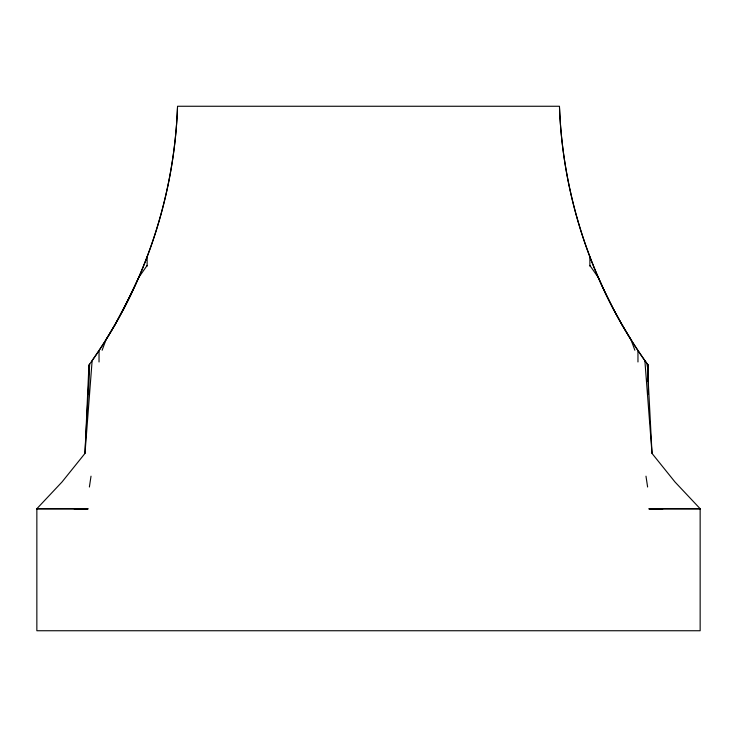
<?xml version="1.0" encoding="UTF-8"?>
<svg xmlns="http://www.w3.org/2000/svg" width="737" height="737" viewBox="0 0 737 737"><rect width="100%" height="100%" fill="white"/><g stroke="black" fill="none" stroke-linecap="round" stroke-linejoin="round"><path stroke-width="1.11" d="M177.488 107.685L177.543 106.257L559.457 106.257L559.512 107.685M177.488 107.547C174.052 199.755 142.775 290.664 88.689 365.423L88.689 394.212M88.937 365.082L84.976 453.421L61.991 482.007L36.85 508.723L36.85 630.743L700.15 630.743L700.15 508.723L675.009 482.007L652.024 453.421L644.866 360.586C593.036 286.997 563.059 198.317 559.54 108.385M177.46 108.385C173.941 198.317 143.964 286.997 92.134 360.586L84.976 453.421L89.665 364.069M89.389 487.01L91.019 476.176M102.13 350.25L106.045 339.619L115.083 324.547M131.453 293.446L114.963 324.75M123.401 309.429L138.749 277.462L147.124 265.467M36.85 508.862L87.51 508.723M649.269 508.834L700.15 508.723M74.161 508.862L88.247 508.862M648.753 508.862L662.839 508.862M36.85 508.723L87.731 508.834M649.49 508.723L700.15 508.862M644.866 360.586L648.311 365.423L648.311 394.212M589.876 265.467L598.251 277.462L605.639 293.621M621.917 324.547L630.955 339.619L634.87 350.25M613.442 309.153L622.037 324.75M605.547 293.446L613.599 309.429M645.981 476.176L647.611 487.01M652.024 453.421L647.335 364.069C593.847 289.567 562.93 199.193 559.512 107.547M647.353 366.363L647.335 364.069L648.063 365.082L648.109 381.047M647.454 377.86L647.473 380.163M647.989 380.891L647.915 364.879L647.943 380.826M637.966 350.49L637.966 361.968M589.876 256.891L589.876 266.103M147.124 256.891L147.124 266.103M99.034 350.49L99.034 361.968"/></g></svg>
